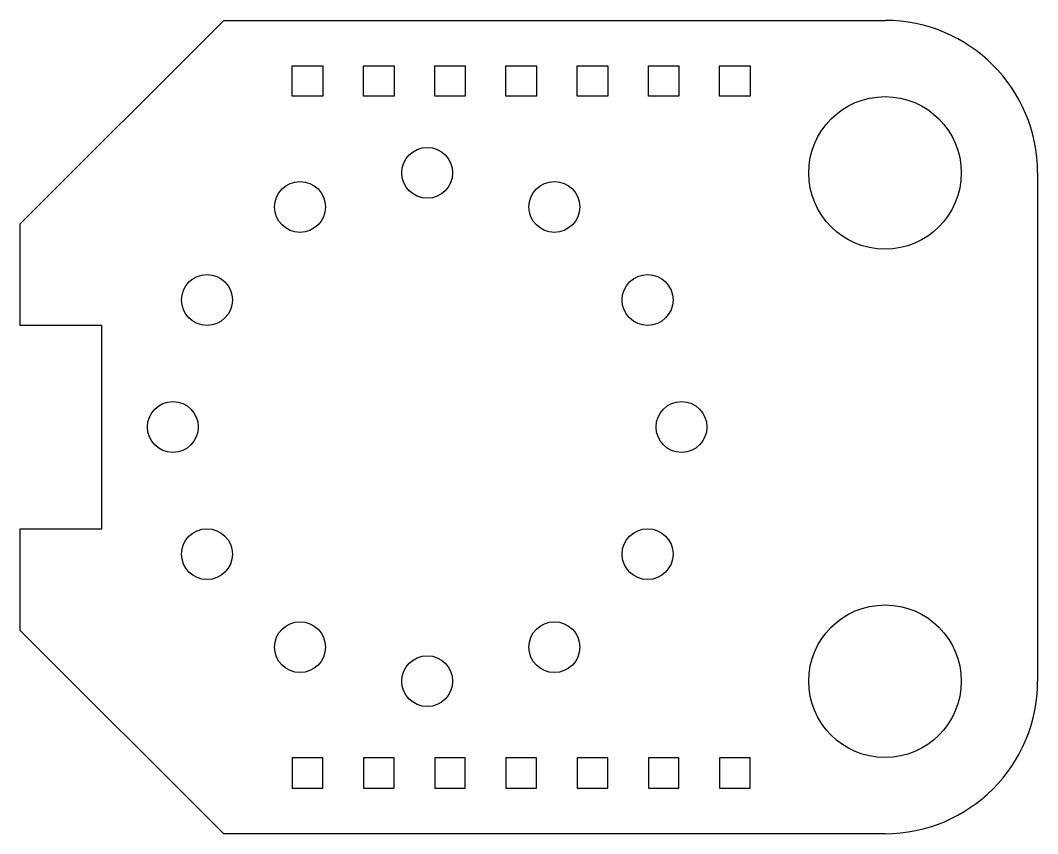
# Model space of a CAD drawing. Header units: millimetres. Extents: x 829 to 929, y 1606 to 1686.
import ezdxf

# ---------------------------------------------------------------- set-up
doc = ezdxf.new("R2010")
doc.units = ezdxf.units.MM

# ---------------------------------------------------------------- blocks, each defined once
blk = doc.blocks.new('*U1')
blk.add_circle((0, 0), 2.5)
blk = doc.blocks.new('*U2')
at = {"color": 0, "linetype": 'ByBlock', "lineweight": -2}
blk.add_blockref('*U1', (868.54, 1670.65), dxfattribs=at)
for p, rotation in [((856.04, 1667.3), 29.99999999999999), ((881.04, 1667.3), 330.0000000000001), ((846.89, 1658.15), 59.99999999999999), ((890.2, 1658.15), 300.0000000000001), ((843.54, 1645.65), 90), ((893.54, 1645.65), 270), ((846.89, 1633.15), 120), ((890.2, 1633.15), 240), ((856.04, 1624), 150), ((881.04, 1624), 210), ((868.54, 1620.65), 180)]:
    blk.add_blockref('*U1', p, dxfattribs=dict(at, rotation=rotation))
blk = doc.blocks.new('*U3')
blk.add_lwpolyline([(-1.5, -1.5), (1.5, -1.5), (1.5, 1.5), (-1.5, 1.5)], close=True)
blk = doc.blocks.new('*U4')
at = {"color": 0, "linetype": 'ByBlock', "lineweight": -2}
for p in [(0, 0), (7, 0), (14, 0), (21, 0), (28, 0), (35, 0), (42, 0)]:
    blk.add_blockref('*U3', p, dxfattribs=at)
blk = doc.blocks.new('*U5')
blk.add_lwpolyline([(-1.5, -1.5), (1.5, -1.5), (1.5, 1.5), (-1.5, 1.5)], close=True)
blk = doc.blocks.new('*U7')
at = {"color": 0, "linetype": 'ByBlock', "lineweight": -2}
for p in [(0, 0), (7, 0), (14, 0), (21, 0), (28, 0), (35, 0), (42, 0)]:
    blk.add_blockref('*U5', p, dxfattribs=at)

msp = doc.modelspace()

# ---------------------------------------------------------------- linework, layer by layer
for p, q in [((828.54, 1665.65), (848.54, 1685.65)), ((848.54, 1685.65), (913.54, 1685.65)), ((928.54, 1670.65), (928.54, 1620.65)), ((828.54, 1655.65), (828.54, 1665.65)), ((836.54, 1655.65), (828.54, 1655.65)), ((836.54, 1635.65), (836.54, 1655.65)), ((828.54, 1625.65), (828.54, 1635.65)), ((828.54, 1635.65), (836.54, 1635.65)), ((828.54, 1625.65), (848.54, 1605.65)), ((913.54, 1605.65), (848.54, 1605.65))]:
    msp.add_line(p, q)
for centre in [(913.54, 1670.65), (913.54, 1620.65)]:
    msp.add_circle(centre, 7.5)
for centre, start, end in [((913.54, 1670.65), 0, 90), ((913.54, 1620.65), 270, 0)]:
    msp.add_arc(centre, 15, start, end)

# ---------------------------------------------------------------- block references
at = {"xscale": -1, "rotation": 180}
msp.add_blockref('*U7', (856.78, 1679.68), dxfattribs=at)
for name, p in [('*U2', (0, 0)), ('*U4', (856.78, 1611.62))]:
    msp.add_blockref(name, p)

doc.saveas('drawing.dxf')
